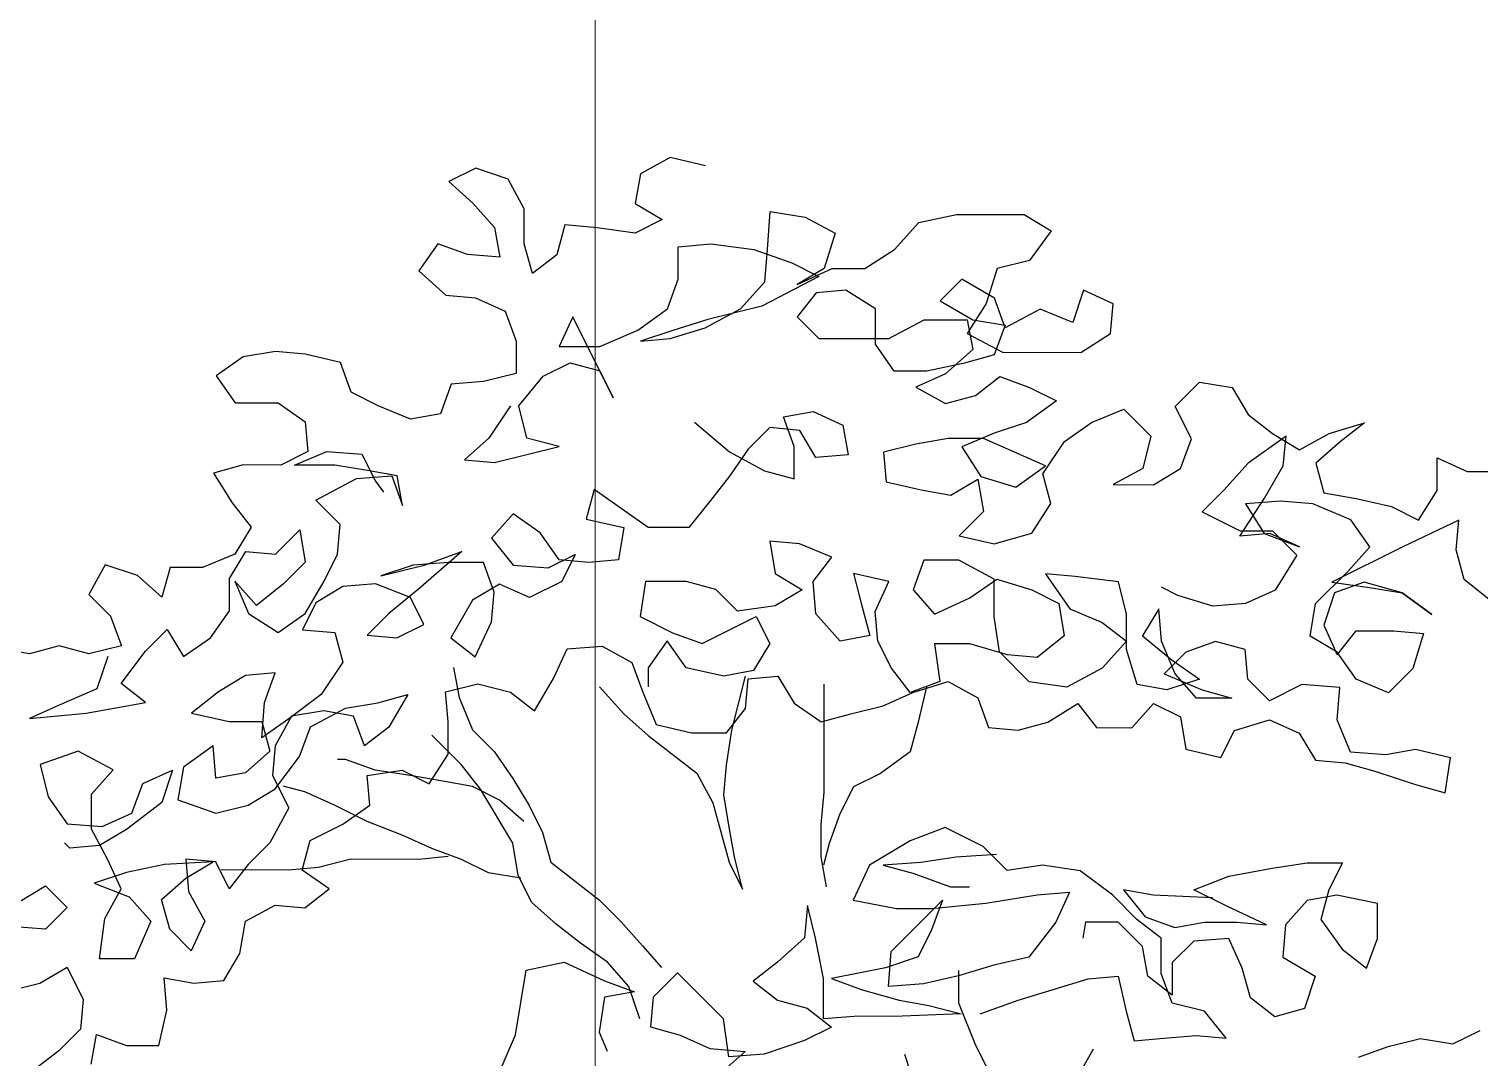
# Model space of a CAD drawing. Header units: millimetres. Extents: x 684983 to 685377, y 990360 to 990509.
# Drawn here: x 685187.601 to 685188.565, y 990444.999 to 990445.682 of the extents above; entities that cross this region are included whole.
import ezdxf

# ---------------------------------------------------------------- set-up
doc = ezdxf.new("R2010")
doc.units = ezdxf.units.MM
doc.layers.add('grid', color=8, linetype='Continuous', lineweight=9)
doc.layers.add('JACK  FRUIT TREE', color=7, linetype='Continuous')

# ---------------------------------------------------------------- blocks, each defined once
blk = doc.blocks.new('JT')
at = {"color": 3}
for p, q in [((-0.24147, 2.27539, 157.72663), (-0.25344, 2.26942, 157.72663)), ((-0.22712, 2.27059, 157.72663), (-0.24147, 2.27539, 157.72663)), ((-0.15532, 2.2801, 157.72663), (-0.16849, 2.27293, 157.72663)), ((-0.13977, 2.27649, 157.72663), (-0.15532, 2.2801, 157.72663)), ((-0.25344, 2.26942, 157.72663), (-0.24268, 2.25984, 157.72663)), ((-0.21995, 2.25743, 157.72663), (-0.22712, 2.27059, 157.72663)), ((-0.16849, 2.27293, 157.72663), (-0.1709, 2.25977, 157.72663)), ((-0.24268, 2.25984, 157.72663), (-0.23312, 2.24906, 157.72663)), ((-0.21997, 2.24187, 157.72663), (-0.21995, 2.25743, 157.72663)), ((-0.1709, 2.25977, 157.72663), (-0.15894, 2.25258, 157.72663)), ((-0.11229, 2.23938, 157.72663), (-0.11108, 2.25613, 157.72663)), ((-0.11108, 2.25613, 157.72663), (-0.09553, 2.25372, 157.72663)), ((-0.23312, 2.24906, 157.72663), (-0.23074, 2.2359, 157.72663)), ((-0.20201, 2.25023, 157.72663), (-0.20561, 2.23707, 157.72663)), ((-0.18766, 2.24902, 157.72663), (-0.20201, 2.25023, 157.72663)), ((-0.17091, 2.24661, 157.72663), (-0.18766, 2.24902, 157.72663)), ((-0.15894, 2.25258, 157.72663), (-0.17091, 2.24661, 157.72663)), ((-0.09553, 2.25372, 157.72663), (-0.08237, 2.24653, 157.72663)), ((-0.05606, 2.23933, 157.72663), (-0.04528, 2.25128, 157.72663)), ((-0.04528, 2.25128, 157.72663), (-0.02852, 2.25486, 157.72663)), ((-0.02852, 2.25486, 157.72663), (0.00139, 2.25483, 157.72663)), ((0.00139, 2.25483, 157.72663), (0.01335, 2.24764, 157.72663)), ((-0.08237, 2.24653, 157.72663), (-0.08717, 2.23098, 157.72663)), ((0.01335, 2.24764, 157.72663), (0.00376, 2.23449, 157.72663)), ((-0.25825, 2.24191, 157.72663), (-0.26664, 2.22995, 157.72663)), ((-0.2451, 2.23711, 157.72663), (-0.25825, 2.24191, 157.72663)), ((-0.23074, 2.2359, 157.72663), (-0.2451, 2.23711, 157.72663)), ((-0.21639, 2.22871, 157.72663), (-0.21997, 2.24187, 157.72663)), ((-0.20561, 2.23707, 157.72663), (-0.21639, 2.22871, 157.72663)), ((-0.15178, 2.22625, 157.72663), (-0.15177, 2.24061, 157.72663)), ((-0.15177, 2.24061, 157.72663), (-0.13741, 2.2418, 157.72663)), ((-0.13741, 2.2418, 157.72663), (-0.11827, 2.23939, 157.72663)), ((-0.11827, 2.23939, 157.72663), (-0.10153, 2.23339, 157.72663)), ((-0.1135, 2.22502, 157.72663), (-0.11229, 2.23938, 157.72663)), ((-0.06922, 2.23097, 157.72663), (-0.05606, 2.23933, 157.72663)), ((-0.26664, 2.22995, 157.72663), (-0.25469, 2.21917, 157.72663)), ((-0.10153, 2.23339, 157.72663), (-0.08957, 2.22739, 157.72663)), ((-0.08717, 2.23098, 157.72663), (-0.09914, 2.22381, 157.72663)), ((-0.09914, 2.22381, 157.72663), (-0.08358, 2.23098, 157.72663)), ((-0.08358, 2.23098, 157.72663), (-0.06922, 2.23097, 157.72663)), ((-0.0106, 2.23091, 157.72663), (-0.0154, 2.21536, 157.72663)), ((0.00376, 2.23449, 157.72663), (-0.0106, 2.23091, 157.72663)), ((-0.15658, 2.2131, 157.72663), (-0.15178, 2.22625, 157.72663)), ((-0.12428, 2.21307, 157.72663), (-0.1135, 2.22502, 157.72663)), ((-0.08957, 2.22739, 157.72663), (-0.11471, 2.21426, 157.72663)), ((-0.02616, 2.22614, 157.72663), (-0.03574, 2.21658, 157.72663)), ((-0.01181, 2.21775, 157.72663), (-0.02616, 2.22614, 157.72663)), ((-0.25469, 2.21917, 157.72663), (-0.24153, 2.21796, 157.72663)), ((-0.24153, 2.21796, 157.72663), (-0.22837, 2.21197, 157.72663)), ((-0.09077, 2.22022, 157.72663), (-0.09916, 2.20946, 157.72663)), ((-0.07761, 2.2214, 157.72663), (-0.09077, 2.22022, 157.72663)), ((-0.06445, 2.21301, 157.72663), (-0.07761, 2.2214, 157.72663)), ((-0.00703, 2.20459, 157.72663), (-0.01181, 2.21775, 157.72663)), ((0.02768, 2.2213, 157.72663), (0.02288, 2.20695, 157.72663)), ((0.04084, 2.21531, 157.72663), (0.02768, 2.2213, 157.72663)), ((-0.22837, 2.21197, 157.72663), (-0.2236, 2.1988, 157.72663)), ((-0.16975, 2.20354, 157.72663), (-0.15658, 2.2131, 157.72663)), ((-0.13984, 2.20471, 157.72663), (-0.12428, 2.21307, 157.72663)), ((-0.11471, 2.21426, 157.72663), (-0.13864, 2.2083, 157.72663)), ((-0.06447, 2.19746, 157.72663), (-0.06445, 2.21301, 157.72663)), ((-0.03574, 2.21658, 157.72663), (-0.02139, 2.20819, 157.72663)), ((-0.0154, 2.21536, 157.72663), (-0.02379, 2.20221, 157.72663)), ((0.00853, 2.21295, 157.72663), (-0.00703, 2.20459, 157.72663)), ((0.02288, 2.20695, 157.72663), (0.00853, 2.21295, 157.72663)), ((0.03963, 2.20215, 157.72663), (0.04084, 2.21531, 157.72663)), ((-0.19846, 2.20955, 157.72663), (-0.20446, 2.19639, 157.72663)), ((-0.18055, 2.17364, 157.72663), (-0.19846, 2.20955, 157.72663)), ((-0.1554, 2.19994, 157.72663), (-0.13984, 2.20471, 157.72663)), ((-0.13864, 2.2083, 157.72663), (-0.1542, 2.20352, 157.72663)), ((-0.09916, 2.20946, 157.72663), (-0.08959, 2.19988, 157.72663)), ((-0.05848, 2.19985, 157.72663), (-0.04292, 2.20821, 157.72663)), ((-0.04292, 2.20821, 157.72663), (-0.02378, 2.20819, 157.72663)), ((-0.02378, 2.20819, 157.72663), (-0.0214, 2.19503, 157.72663)), ((-0.02139, 2.20819, 157.72663), (-0.00703, 2.20578, 157.72663)), ((-0.00703, 2.20578, 157.72663), (-0.01183, 2.19263, 157.72663)), ((-0.2236, 2.1988, 157.72663), (-0.22361, 2.18444, 157.72663)), ((-0.18651, 2.19638, 157.72663), (-0.16975, 2.20354, 157.72663)), ((-0.1542, 2.20352, 157.72663), (-0.16856, 2.19875, 157.72663)), ((-0.16856, 2.19875, 157.72663), (-0.1554, 2.19994, 157.72663)), ((-0.08959, 2.19988, 157.72663), (-0.05848, 2.19985, 157.72663)), ((-0.0561, 2.18549, 157.72663), (-0.06447, 2.19746, 157.72663)), ((-0.02379, 2.20221, 157.72663), (-0.00824, 2.19382, 157.72663)), ((0.02646, 2.19379, 157.72663), (0.03963, 2.20215, 157.72663)), ((-0.34445, 2.19173, 157.72663), (-0.35642, 2.18337, 157.72663)), ((-0.33009, 2.19411, 157.72663), (-0.34445, 2.19173, 157.72663)), ((-0.31693, 2.19291, 157.72663), (-0.33009, 2.19411, 157.72663)), ((-0.30138, 2.1893, 157.72663), (-0.31693, 2.19291, 157.72663)), ((-0.20446, 2.19639, 157.72663), (-0.18651, 2.19638, 157.72663)), ((-0.0214, 2.19503, 157.72663), (-0.03337, 2.18427, 157.72663)), ((-0.01183, 2.19263, 157.72663), (-0.02499, 2.18905, 157.72663)), ((-0.00824, 2.19382, 157.72663), (0.02646, 2.19379, 157.72663)), ((-0.2966, 2.17614, 157.72663), (-0.30138, 2.1893, 157.72663)), ((-0.21165, 2.18324, 157.72663), (-0.19968, 2.18921, 157.72663)), ((-0.19968, 2.18921, 157.72663), (-0.18652, 2.18561, 157.72663)), ((-0.18652, 2.18561, 157.72663), (-0.18055, 2.17364, 157.72663)), ((-0.04175, 2.18547, 157.72663), (-0.0561, 2.18549, 157.72663)), ((-0.02499, 2.18905, 157.72663), (-0.04175, 2.18547, 157.72663)), ((-0.35642, 2.18337, 157.72663), (-0.34805, 2.1714, 157.72663)), ((-0.25233, 2.17968, 157.72663), (-0.25713, 2.16653, 157.72663)), ((-0.23797, 2.18087, 157.72663), (-0.25233, 2.17968, 157.72663)), ((-0.22361, 2.18444, 157.72663), (-0.23797, 2.18087, 157.72663)), ((-0.22243, 2.17009, 157.72663), (-0.21165, 2.18324, 157.72663)), ((-0.03337, 2.18427, 157.72663), (-0.04654, 2.1783, 157.72663)), ((-0.04654, 2.1783, 157.72663), (-0.03339, 2.17111, 157.72663)), ((-0.02022, 2.17469, 157.72663), (-0.00945, 2.18305, 157.72663)), ((-0.00945, 2.18305, 157.72663), (0.00371, 2.17825, 157.72663)), ((0.00371, 2.17825, 157.72663), (0.01567, 2.17226, 157.72663)), ((0.06831, 2.16982, 157.72663), (0.07909, 2.18058, 157.72663)), ((0.07909, 2.18058, 157.72663), (0.09345, 2.17817, 157.72663)), ((-0.28464, 2.17014, 157.72663), (-0.2966, 2.17614, 157.72663)), ((-0.03339, 2.17111, 157.72663), (-0.02022, 2.17469, 157.72663)), ((0.01567, 2.17226, 157.72663), (0.0025, 2.1627, 157.72663)), ((0.09345, 2.17817, 157.72663), (0.10061, 2.1662, 157.72663)), ((-0.34805, 2.1714, 157.72663), (-0.32891, 2.17138, 157.72663)), ((-0.32891, 2.17138, 157.72663), (-0.31695, 2.16299, 157.72663)), ((-0.27029, 2.16415, 157.72663), (-0.28464, 2.17014, 157.72663)), ((-0.25713, 2.16653, 157.72663), (-0.27029, 2.16415, 157.72663)), ((-0.22602, 2.17009, 157.72663), (-0.2356, 2.15574, 157.72663)), ((-0.21885, 2.15573, 157.72663), (-0.22243, 2.17009, 157.72663)), ((-0.10518, 2.16519, 157.72663), (-0.09202, 2.16757, 157.72663)), ((-0.09202, 2.16757, 157.72663), (-0.07886, 2.16158, 157.72663)), ((0.03122, 2.16268, 157.72663), (0.04558, 2.16864, 157.72663)), ((0.04558, 2.16864, 157.72663), (0.05753, 2.15667, 157.72663)), ((0.07548, 2.15546, 157.72663), (0.06831, 2.16982, 157.72663)), ((0.10061, 2.1662, 157.72663), (0.11137, 2.15782, 157.72663)), ((-0.31695, 2.16299, 157.72663), (-0.31577, 2.14983, 157.72663)), ((-0.14466, 2.16284, 157.72663), (-0.12912, 2.14966, 157.72663)), ((-0.11116, 2.16041, 157.72663), (-0.12075, 2.15085, 157.72663)), ((-0.09801, 2.1592, 157.72663), (-0.11116, 2.16041, 157.72663)), ((-0.1004, 2.15203, 157.72663), (-0.10518, 2.16519, 157.72663)), ((-0.09084, 2.14723, 157.72663), (-0.09801, 2.1592, 157.72663)), ((-0.07886, 2.16158, 157.72663), (-0.07648, 2.14842, 157.72663)), ((0.0025, 2.1627, 157.72663), (-0.01186, 2.15793, 157.72663)), ((0.01924, 2.15431, 157.72663), (0.03122, 2.16268, 157.72663)), ((0.1365, 2.15779, 157.72663), (0.15206, 2.16256, 157.72663)), ((0.15206, 2.16256, 157.72663), (0.14128, 2.1542, 157.72663)), ((-0.2356, 2.15574, 157.72663), (-0.24638, 2.14618, 157.72663)), ((-0.2045, 2.15212, 157.72663), (-0.21885, 2.15573, 157.72663)), ((-0.04656, 2.15317, 157.72663), (-0.06092, 2.1496, 157.72663)), ((-0.0322, 2.15555, 157.72663), (-0.04656, 2.15317, 157.72663)), ((-0.01665, 2.15554, 157.72663), (-0.0322, 2.15555, 157.72663)), ((-0.01186, 2.15793, 157.72663), (-0.02622, 2.15196, 157.72663)), ((0.01086, 2.14355, 157.72663), (-0.01665, 2.15554, 157.72663)), ((0.00966, 2.13996, 157.72663), (0.01924, 2.15431, 157.72663)), ((0.05753, 2.15667, 157.72663), (0.05393, 2.14231, 157.72663)), ((0.07068, 2.1423, 157.72663), (0.07548, 2.15546, 157.72663)), ((0.11735, 2.15661, 157.72663), (0.10059, 2.14466, 157.72663)), ((0.11137, 2.15782, 157.72663), (0.12333, 2.15063, 157.72663)), ((0.11615, 2.14345, 157.72663), (0.11735, 2.15661, 157.72663)), ((0.12333, 2.15063, 157.72663), (0.1365, 2.15779, 157.72663)), ((0.14128, 2.1542, 157.72663), (0.1305, 2.14464, 157.72663)), ((-0.31577, 2.14983, 157.72663), (-0.32774, 2.14386, 157.72663)), ((-0.32176, 2.14385, 157.72663), (-0.30739, 2.14982, 157.72663)), ((-0.30739, 2.14982, 157.72663), (-0.29184, 2.14861, 157.72663)), ((-0.29184, 2.14861, 157.72663), (-0.28587, 2.13664, 157.72663)), ((-0.24638, 2.14618, 157.72663), (-0.23322, 2.14497, 157.72663)), ((-0.23322, 2.14497, 157.72663), (-0.2045, 2.15212, 157.72663)), ((-0.12075, 2.15085, 157.72663), (-0.12913, 2.13889, 157.72663)), ((-0.12912, 2.14966, 157.72663), (-0.11358, 2.14127, 157.72663)), ((-0.10042, 2.13767, 157.72663), (-0.1004, 2.15203, 157.72663)), ((-0.07648, 2.14842, 157.72663), (-0.09084, 2.14723, 157.72663)), ((-0.06092, 2.1496, 157.72663), (-0.05974, 2.13644, 157.72663)), ((-0.02622, 2.15196, 157.72663), (-0.01786, 2.13879, 157.72663)), ((0.18433, 2.13262, 157.72663), (0.18435, 2.14698, 157.72663)), ((0.18435, 2.14698, 157.72663), (0.1975, 2.14099, 157.72663)), ((-0.34449, 2.14388, 157.72663), (-0.35765, 2.1403, 157.72663)), ((-0.35765, 2.1403, 157.72663), (-0.34929, 2.12713, 157.72663)), ((-0.32774, 2.14386, 157.72663), (-0.34449, 2.14388, 157.72663)), ((-0.30381, 2.14384, 157.72663), (-0.32176, 2.14385, 157.72663)), ((-0.28945, 2.14143, 157.72663), (-0.30381, 2.14384, 157.72663)), ((-0.2763, 2.13903, 157.72663), (-0.28945, 2.14143, 157.72663)), ((-0.11358, 2.14127, 157.72663), (-0.10042, 2.13767, 157.72663)), ((-0.00231, 2.13399, 157.72663), (0.01086, 2.14355, 157.72663)), ((0.01324, 2.1268, 157.72663), (0.00966, 2.13996, 157.72663)), ((0.05393, 2.14231, 157.72663), (0.04076, 2.13515, 157.72663)), ((0.05871, 2.13513, 157.72663), (0.07068, 2.1423, 157.72663)), ((0.10059, 2.14466, 157.72663), (0.08981, 2.13271, 157.72663)), ((0.10776, 2.1291, 157.72663), (0.11615, 2.14345, 157.72663)), ((0.1305, 2.14464, 157.72663), (0.13408, 2.13147, 157.72663)), ((0.1975, 2.14099, 157.72663), (0.21186, 2.14097, 157.72663)), ((-0.3122, 2.12829, 157.72663), (-0.29424, 2.13785, 157.72663)), ((-0.29424, 2.13785, 157.72663), (-0.27869, 2.13903, 157.72663)), ((-0.28587, 2.13664, 157.72663), (-0.28228, 2.13185, 157.72663)), ((-0.27869, 2.13903, 157.72663), (-0.27391, 2.12586, 157.72663)), ((-0.27391, 2.12586, 157.72663), (-0.2763, 2.13903, 157.72663)), ((-0.12913, 2.13889, 157.72663), (-0.13752, 2.12813, 157.72663)), ((-0.05974, 2.13644, 157.72663), (-0.04419, 2.13283, 157.72663)), ((-0.03103, 2.13043, 157.72663), (-0.01906, 2.1376, 157.72663)), ((-0.01906, 2.1376, 157.72663), (-0.01668, 2.12324, 157.72663)), ((-0.01786, 2.13879, 157.72663), (-0.00231, 2.13399, 157.72663)), ((0.04076, 2.13515, 157.72663), (0.05871, 2.13513, 157.72663)), ((-0.34929, 2.12713, 157.72663), (-0.34093, 2.11635, 157.72663)), ((-0.30144, 2.11751, 157.72663), (-0.3122, 2.12829, 157.72663)), ((-0.18896, 2.13297, 157.72663), (-0.19256, 2.11981, 157.72663)), ((-0.16505, 2.11619, 157.72663), (-0.18896, 2.13297, 157.72663)), ((-0.13752, 2.12813, 157.72663), (-0.1471, 2.11618, 157.72663)), ((-0.04419, 2.13283, 157.72663), (-0.03103, 2.13043, 157.72663)), ((0.00485, 2.11364, 157.72663), (0.01324, 2.1268, 157.72663)), ((0.08981, 2.13271, 157.72663), (0.08023, 2.12315, 157.72663)), ((0.09697, 2.11236, 157.72663), (0.10776, 2.1291, 157.72663)), ((0.11494, 2.1279, 157.72663), (0.09938, 2.12672, 157.72663)), ((0.12929, 2.12669, 157.72663), (0.11494, 2.1279, 157.72663)), ((0.13408, 2.13147, 157.72663), (0.14844, 2.12907, 157.72663)), ((0.14844, 2.12907, 157.72663), (0.16399, 2.12546, 157.72663)), ((0.17595, 2.11947, 157.72663), (0.18433, 2.13262, 157.72663)), ((-0.22486, 2.12223, 157.72663), (-0.23444, 2.11147, 157.72663)), ((-0.21291, 2.11384, 157.72663), (-0.22486, 2.12223, 157.72663)), ((-0.01668, 2.12324, 157.72663), (-0.02746, 2.11248, 157.72663)), ((0.08023, 2.12315, 157.72663), (0.09698, 2.11476, 157.72663)), ((0.09938, 2.12672, 157.72663), (0.10774, 2.11355, 157.72663)), ((0.14604, 2.1195, 157.72663), (0.12929, 2.12669, 157.72663)), ((0.16399, 2.12546, 157.72663), (0.17595, 2.11947, 157.72663)), ((-0.34093, 2.11635, 157.72663), (-0.34811, 2.1044, 157.72663)), ((-0.33017, 2.10438, 157.72663), (-0.31939, 2.11514, 157.72663)), ((-0.31939, 2.11514, 157.72663), (-0.31701, 2.10078, 157.72663)), ((-0.30265, 2.10435, 157.72663), (-0.30144, 2.11751, 157.72663)), ((-0.19256, 2.11981, 157.72663), (-0.17581, 2.1162, 157.72663)), ((-0.17581, 2.1162, 157.72663), (-0.17822, 2.10185, 157.72663)), ((-0.1471, 2.11618, 157.72663), (-0.16505, 2.11619, 157.72663)), ((0.09698, 2.11476, 157.72663), (0.11133, 2.11474, 157.72663)), ((0.11133, 2.11474, 157.72663), (0.12209, 2.10397, 157.72663)), ((0.1544, 2.10753, 157.72663), (0.14604, 2.1195, 157.72663)), ((0.19389, 2.11945, 157.72663), (0.16876, 2.10751, 157.72663)), ((0.19269, 2.10629, 157.72663), (0.19389, 2.11945, 157.72663)), ((-0.23444, 2.11147, 157.72663), (-0.22488, 2.0995, 157.72663)), ((-0.20454, 2.10187, 157.72663), (-0.21291, 2.11384, 157.72663)), ((-0.09805, 2.10895, 157.72663), (-0.11121, 2.11016, 157.72663)), ((-0.11121, 2.11016, 157.72663), (-0.10883, 2.0958, 157.72663)), ((-0.0837, 2.10296, 157.72663), (-0.09805, 2.10895, 157.72663)), ((-0.02746, 2.11248, 157.72663), (-0.01191, 2.10887, 157.72663)), ((-0.01191, 2.10887, 157.72663), (0.00485, 2.11364, 157.72663)), ((0.11014, 2.11355, 157.72663), (0.09697, 2.11236, 157.72663)), ((0.10774, 2.11355, 157.72663), (0.12329, 2.10755, 157.72663)), ((0.12329, 2.10755, 157.72663), (0.11014, 2.11355, 157.72663)), ((0.16876, 2.10751, 157.72663), (0.13764, 2.09199, 157.72663)), ((0.14482, 2.09677, 157.72663), (0.1544, 2.10753, 157.72663)), ((-0.34811, 2.1044, 157.72663), (-0.36248, 2.09843, 157.72663)), ((-0.35052, 2.09363, 157.72663), (-0.34333, 2.10559, 157.72663)), ((-0.34333, 2.10559, 157.72663), (-0.33017, 2.10438, 157.72663)), ((-0.30864, 2.0924, 157.72663), (-0.30265, 2.10435, 157.72663)), ((-0.24761, 2.1055, 157.72663), (-0.26677, 2.08877, 157.72663)), ((-0.26437, 2.09953, 157.72663), (-0.24761, 2.1055, 157.72663)), ((-0.20933, 2.09829, 157.72663), (-0.19736, 2.10426, 157.72663)), ((-0.19138, 2.10066, 157.72663), (-0.20454, 2.10187, 157.72663)), ((-0.19736, 2.10426, 157.72663), (-0.20335, 2.0923, 157.72663)), ((-0.17822, 2.10185, 157.72663), (-0.19138, 2.10066, 157.72663)), ((-0.09208, 2.0922, 157.72663), (-0.0837, 2.10296, 157.72663)), ((-0.04302, 2.10172, 157.72663), (-0.04782, 2.08857, 157.72663)), ((-0.02747, 2.10171, 157.72663), (-0.04302, 2.10172, 157.72663)), ((-0.01192, 2.09332, 157.72663), (-0.02747, 2.10171, 157.72663)), ((0.12209, 2.10397, 157.72663), (0.11251, 2.08842, 157.72663)), ((0.19626, 2.09313, 157.72663), (0.19269, 2.10629, 157.72663)), ((-0.40555, 2.09966, 157.72663), (-0.41274, 2.08651, 157.72663)), ((-0.3912, 2.09486, 157.72663), (-0.40555, 2.09966, 157.72663)), ((-0.38044, 2.08528, 157.72663), (-0.3912, 2.09486, 157.72663)), ((-0.37684, 2.09844, 157.72663), (-0.38044, 2.08528, 157.72663)), ((-0.36248, 2.09843, 157.72663), (-0.37684, 2.09844, 157.72663)), ((-0.31701, 2.10078, 157.72663), (-0.32659, 2.09122, 157.72663)), ((-0.26915, 2.09954, 157.72663), (-0.28351, 2.09477, 157.72663)), ((-0.28351, 2.09477, 157.72663), (-0.26437, 2.09953, 157.72663)), ((-0.2536, 2.10072, 157.72663), (-0.26915, 2.09954, 157.72663)), ((-0.23804, 2.10071, 157.72663), (-0.2536, 2.10072, 157.72663)), ((-0.23327, 2.08754, 157.72663), (-0.23804, 2.10071, 157.72663)), ((-0.22488, 2.0995, 157.72663), (-0.20933, 2.09829, 157.72663)), ((-0.10883, 2.0958, 157.72663), (-0.09687, 2.08861, 157.72663)), ((-0.05858, 2.09217, 157.72663), (-0.07413, 2.09577, 157.72663)), ((-0.07413, 2.09577, 157.72663), (-0.07056, 2.08141, 157.72663)), ((0.02397, 2.09448, 157.72663), (0.01081, 2.09569, 157.72663)), ((0.01081, 2.09569, 157.72663), (0.02157, 2.08013, 157.72663)), ((0.13045, 2.08242, 157.72663), (0.14482, 2.09677, 157.72663)), ((-0.35053, 2.07927, 157.72663), (-0.35052, 2.09363, 157.72663)), ((-0.33856, 2.08165, 157.72663), (-0.34813, 2.09243, 157.72663)), ((-0.34813, 2.09243, 157.72663), (-0.34216, 2.07807, 157.72663)), ((-0.32659, 2.09122, 157.72663), (-0.33856, 2.08165, 157.72663)), ((-0.31703, 2.07805, 157.72663), (-0.30864, 2.0924, 157.72663)), ((-0.30027, 2.08999, 157.72663), (-0.31224, 2.08283, 157.72663)), ((-0.28591, 2.09118, 157.72663), (-0.30027, 2.08999, 157.72663)), ((-0.27036, 2.08518, 157.72663), (-0.28591, 2.09118, 157.72663)), ((-0.26677, 2.08877, 157.72663), (-0.27994, 2.07801, 157.72663)), ((-0.23087, 2.09113, 157.72663), (-0.24285, 2.08396, 157.72663)), ((-0.21772, 2.08513, 157.72663), (-0.23087, 2.09113, 157.72663)), ((-0.20335, 2.0923, 157.72663), (-0.21772, 2.08513, 157.72663)), ((-0.16626, 2.09226, 157.72663), (-0.16867, 2.07671, 157.72663)), ((-0.14832, 2.09225, 157.72663), (-0.16626, 2.09226, 157.72663)), ((-0.13516, 2.08865, 157.72663), (-0.14832, 2.09225, 157.72663)), ((-0.1256, 2.07907, 157.72663), (-0.13516, 2.08865, 157.72663)), ((-0.09687, 2.08861, 157.72663), (-0.10884, 2.08144, 157.72663)), ((-0.0909, 2.07784, 157.72663), (-0.09208, 2.0922, 157.72663)), ((-0.06458, 2.07901, 157.72663), (-0.05858, 2.09217, 157.72663)), ((-0.04782, 2.08857, 157.72663), (-0.03826, 2.07779, 157.72663)), ((-0.0227, 2.08495, 157.72663), (-0.01072, 2.09332, 157.72663)), ((-0.01194, 2.07657, 157.72663), (-0.01192, 2.09332, 157.72663)), ((-0.01072, 2.09332, 157.72663), (0.00483, 2.08852, 157.72663)), ((0.00483, 2.08852, 157.72663), (0.01678, 2.08253, 157.72663)), ((0.04312, 2.09207, 157.72663), (0.02397, 2.09448, 157.72663)), ((0.04669, 2.07771, 157.72663), (0.04312, 2.09207, 157.72663)), ((0.06943, 2.08607, 157.72663), (0.06226, 2.08966, 157.72663)), ((0.11251, 2.08842, 157.72663), (0.09934, 2.08245, 157.72663)), ((0.13764, 2.09199, 157.72663), (0.15438, 2.08958, 157.72663)), ((0.15199, 2.09197, 157.72663), (0.13883, 2.0872, 157.72663)), ((0.16874, 2.08717, 157.72663), (0.15199, 2.09197, 157.72663)), ((0.15438, 2.08958, 157.72663), (0.16874, 2.08717, 157.72663)), ((0.20822, 2.08355, 157.72663), (0.19626, 2.09313, 157.72663)), ((-0.41274, 2.08651, 157.72663), (-0.40318, 2.07693, 157.72663)), ((-0.31224, 2.08283, 157.72663), (-0.31823, 2.07087, 157.72663)), ((-0.26439, 2.07321, 157.72663), (-0.27036, 2.08518, 157.72663)), ((-0.24285, 2.08396, 157.72663), (-0.25243, 2.06722, 157.72663)), ((-0.23448, 2.07438, 157.72663), (-0.23327, 2.08754, 157.72663)), ((-0.03826, 2.07779, 157.72663), (-0.0227, 2.08495, 157.72663)), ((0.01678, 2.08253, 157.72663), (0.01916, 2.06817, 157.72663)), ((0.08498, 2.08127, 157.72663), (0.06943, 2.08607, 157.72663)), ((0.09934, 2.08245, 157.72663), (0.08498, 2.08127, 157.72663)), ((0.12804, 2.06807, 157.72663), (0.13045, 2.08242, 157.72663)), ((0.13883, 2.0872, 157.72663), (0.13403, 2.07285, 157.72663)), ((0.16874, 2.08717, 157.72663), (0.18189, 2.07759, 157.72663)), ((0.18189, 2.07759, 157.72663), (0.16874, 2.08717, 157.72663)), ((-0.40318, 2.07693, 157.72663), (-0.3984, 2.06376, 157.72663)), ((-0.35892, 2.06732, 157.72663), (-0.35053, 2.07927, 157.72663)), ((-0.34216, 2.07807, 157.72663), (-0.329, 2.06968, 157.72663)), ((-0.329, 2.06968, 157.72663), (-0.31703, 2.07805, 157.72663)), ((-0.27994, 2.07801, 157.72663), (-0.28952, 2.06845, 157.72663)), ((-0.16867, 2.07671, 157.72663), (-0.15432, 2.06952, 157.72663)), ((-0.14116, 2.06472, 157.72663), (-0.11722, 2.07667, 157.72663)), ((-0.10884, 2.08144, 157.72663), (-0.1256, 2.07907, 157.72663)), ((-0.11722, 2.07667, 157.72663), (-0.11125, 2.0647, 157.72663)), ((-0.08014, 2.06586, 157.72663), (-0.0909, 2.07784, 157.72663)), ((-0.07056, 2.08141, 157.72663), (-0.06698, 2.06824, 157.72663)), ((-0.06339, 2.06585, 157.72663), (-0.06458, 2.07901, 157.72663)), ((-0.00956, 2.06101, 157.72663), (-0.01194, 2.07657, 157.72663)), ((0.02157, 2.08013, 157.72663), (0.03592, 2.07413, 157.72663)), ((0.04668, 2.06216, 157.72663), (0.04669, 2.07771, 157.72663)), ((0.06105, 2.08009, 157.72663), (0.05386, 2.06813, 157.72663)), ((0.06223, 2.06573, 157.72663), (0.06105, 2.08009, 157.72663)), ((-0.38764, 2.06136, 157.72663), (-0.37806, 2.07092, 157.72663)), ((-0.37806, 2.07092, 157.72663), (-0.37089, 2.05895, 157.72663)), ((-0.31823, 2.07087, 157.72663), (-0.30388, 2.06966, 157.72663)), ((-0.30388, 2.06966, 157.72663), (-0.3003, 2.05649, 157.72663)), ((-0.27636, 2.06724, 157.72663), (-0.26439, 2.07321, 157.72663)), ((-0.24167, 2.05883, 157.72663), (-0.23448, 2.07438, 157.72663)), ((-0.15432, 2.06952, 157.72663), (-0.14116, 2.06472, 157.72663)), ((0.03592, 2.07413, 157.72663), (0.04668, 2.06575, 157.72663)), ((0.13403, 2.07285, 157.72663), (0.14, 2.05968, 157.72663)), ((0.14, 2.05968, 157.72663), (0.14838, 2.07044, 157.72663)), ((0.14838, 2.07044, 157.72663), (0.16513, 2.07043, 157.72663)), ((0.16513, 2.07043, 157.72663), (0.17829, 2.06922, 157.72663)), ((0.17829, 2.06922, 157.72663), (0.17349, 2.05367, 157.72663)), ((-0.43909, 2.06021, 157.72663), (-0.45344, 2.06262, 157.72663)), ((-0.42592, 2.06379, 157.72663), (-0.43909, 2.06021, 157.72663)), ((-0.41276, 2.06019, 157.72663), (-0.42592, 2.06379, 157.72663)), ((-0.3984, 2.06376, 157.72663), (-0.41276, 2.06019, 157.72663)), ((-0.37089, 2.05895, 157.72663), (-0.35892, 2.06732, 157.72663)), ((-0.28952, 2.06845, 157.72663), (-0.27636, 2.06724, 157.72663)), ((-0.25243, 2.06722, 157.72663), (-0.24167, 2.05883, 157.72663)), ((-0.20099, 2.06239, 157.72663), (-0.18543, 2.06357, 157.72663)), ((-0.18543, 2.06357, 157.72663), (-0.17228, 2.05638, 157.72663)), ((-0.15672, 2.06593, 157.72663), (-0.1651, 2.05398, 157.72663)), ((-0.14835, 2.05396, 157.72663), (-0.15672, 2.06593, 157.72663)), ((-0.11125, 2.0647, 157.72663), (-0.11844, 2.05274, 157.72663)), ((-0.06698, 2.06824, 157.72663), (-0.08014, 2.06586, 157.72663)), ((-0.05742, 2.05388, 157.72663), (-0.06339, 2.06585, 157.72663)), ((-0.02271, 2.06461, 157.72663), (-0.03827, 2.06463, 157.72663)), ((-0.03827, 2.06463, 157.72663), (-0.03589, 2.04788, 157.72663)), ((-0.00597, 2.05981, 157.72663), (-0.02271, 2.06461, 157.72663)), ((0.01916, 2.06817, 157.72663), (0.00719, 2.05861, 157.72663)), ((0.04668, 2.06575, 157.72663), (0.0359, 2.05379, 157.72663)), ((0.05386, 2.06813, 157.72663), (0.06701, 2.05735, 157.72663)), ((0.0682, 2.05137, 157.72663), (0.06223, 2.06573, 157.72663)), ((0.08616, 2.06571, 157.72663), (0.073, 2.06094, 157.72663)), ((0.09932, 2.06211, 157.72663), (0.08616, 2.06571, 157.72663)), ((0.14, 2.06088, 157.72663), (0.12804, 2.06807, 157.72663)), ((-0.40439, 2.05898, 157.72663), (-0.40919, 2.04463, 157.72663)), ((-0.39842, 2.04701, 157.72663), (-0.38764, 2.06136, 157.72663)), ((-0.3003, 2.05649, 157.72663), (-0.30989, 2.04215, 157.72663)), ((-0.20698, 2.04923, 157.72663), (-0.20099, 2.06239, 157.72663)), ((-0.17228, 2.05638, 157.72663), (-0.16751, 2.04321, 157.72663)), ((0.00359, 2.04784, 157.72663), (-0.00956, 2.06101, 157.72663)), ((0.00719, 2.05861, 157.72663), (-0.00597, 2.05981, 157.72663)), ((0.05145, 2.0466, 157.72663), (0.04668, 2.06216, 157.72663)), ((0.073, 2.06094, 157.72663), (0.06342, 2.05138, 157.72663)), ((0.06701, 2.05735, 157.72663), (0.07897, 2.04897, 157.72663)), ((0.10051, 2.04895, 157.72663), (0.09932, 2.06211, 157.72663)), ((0.14836, 2.0489, 157.72663), (0.14, 2.06088, 157.72663)), ((-0.34338, 2.05055, 157.72663), (-0.35535, 2.04338, 157.72663)), ((-0.33022, 2.05174, 157.72663), (-0.34338, 2.05055, 157.72663)), ((-0.33501, 2.03858, 157.72663), (-0.33022, 2.05174, 157.72663)), ((-0.1651, 2.05398, 157.72663), (-0.16511, 2.0456, 157.72663)), ((-0.13161, 2.05036, 157.72663), (-0.14835, 2.05396, 157.72663)), ((-0.11844, 2.05274, 157.72663), (-0.13161, 2.05036, 157.72663)), ((-0.12084, 2.04915, 157.72663), (-0.10768, 2.05034, 157.72663)), ((-0.10768, 2.05034, 157.72663), (-0.10051, 2.03836, 157.72663)), ((-0.04906, 2.0431, 157.72663), (-0.05742, 2.05388, 157.72663)), ((0.0359, 2.05379, 157.72663), (0.02034, 2.04543, 157.72663)), ((0.06342, 2.05138, 157.72663), (0.08016, 2.04418, 157.72663)), ((0.07777, 2.04059, 157.72663), (0.0682, 2.05137, 157.72663)), ((0.17349, 2.05367, 157.72663), (0.16272, 2.04291, 157.72663)), ((-0.40919, 2.04463, 157.72663), (-0.42595, 2.03747, 157.72663)), ((-0.38766, 2.03863, 157.72663), (-0.39842, 2.04701, 157.72663)), ((-0.35535, 2.04338, 157.72663), (-0.36732, 2.03382, 157.72663)), ((-0.25485, 2.04329, 157.72663), (-0.24049, 2.04687, 157.72663)), ((-0.25366, 2.03013, 157.72663), (-0.25485, 2.04329, 157.72663)), ((-0.24049, 2.04687, 157.72663), (-0.22613, 2.04326, 157.72663)), ((-0.22613, 2.04326, 157.72663), (-0.21537, 2.03488, 157.72663)), ((-0.21537, 2.03488, 157.72663), (-0.20698, 2.04923, 157.72663)), ((-0.12205, 2.03599, 157.72663), (-0.12084, 2.04915, 157.72663)), ((-0.03589, 2.04788, 157.72663), (-0.04906, 2.0431, 157.72663)), ((-0.04786, 2.0431, 157.72663), (-0.0323, 2.04787, 157.72663)), ((-0.0323, 2.04787, 157.72663), (-0.01915, 2.04068, 157.72663)), ((0.02034, 2.04543, 157.72663), (0.00359, 2.04784, 157.72663)), ((0.06461, 2.0442, 157.72663), (0.05145, 2.0466, 157.72663)), ((0.07897, 2.04897, 157.72663), (0.06461, 2.0442, 157.72663)), ((0.08016, 2.04418, 157.72663), (0.09332, 2.04058, 157.72663)), ((0.11007, 2.03937, 157.72663), (0.10051, 2.04895, 157.72663)), ((0.12443, 2.04653, 157.72663), (0.11007, 2.03937, 157.72663)), ((0.14118, 2.04532, 157.72663), (0.12443, 2.04653, 157.72663)), ((0.13997, 2.03097, 157.72663), (0.14118, 2.04532, 157.72663)), ((0.16272, 2.04291, 157.72663), (0.14836, 2.0489, 157.72663)), ((-0.42595, 2.03747, 157.72663), (-0.43911, 2.0315, 157.72663)), ((-0.41398, 2.03387, 157.72663), (-0.38766, 2.03863, 157.72663)), ((-0.33622, 2.02303, 157.72663), (-0.33501, 2.03858, 157.72663)), ((-0.30989, 2.04215, 157.72663), (-0.32425, 2.03139, 157.72663)), ((-0.29912, 2.03615, 157.72663), (-0.28476, 2.03853, 157.72663)), ((-0.28476, 2.03853, 157.72663), (-0.2716, 2.04211, 157.72663)), ((-0.2716, 2.04211, 157.72663), (-0.27999, 2.02776, 157.72663)), ((-0.16751, 2.04321, 157.72663), (-0.16154, 2.02885, 157.72663)), ((-0.10051, 2.03836, 157.72663), (-0.08855, 2.02998, 157.72663)), ((-0.07539, 2.03356, 157.72663), (-0.06103, 2.03713, 157.72663)), ((-0.06103, 2.03713, 157.72663), (-0.04786, 2.0431, 157.72663)), ((-0.01915, 2.04068, 157.72663), (-0.01437, 2.02752, 157.72663)), ((0.01195, 2.02989, 157.72663), (0.02512, 2.03825, 157.72663)), ((0.02512, 2.03825, 157.72663), (0.03348, 2.02747, 157.72663)), ((0.04904, 2.02746, 157.72663), (0.05862, 2.03822, 157.72663)), ((0.05862, 2.03822, 157.72663), (0.07058, 2.03223, 157.72663)), ((0.09332, 2.04058, 157.72663), (0.07777, 2.04059, 157.72663)), ((-0.43911, 2.0315, 157.72663), (-0.41398, 2.03387, 157.72663)), ((-0.36732, 2.03382, 157.72663), (-0.35058, 2.03022, 157.72663)), ((-0.32425, 2.03139, 157.72663), (-0.33622, 2.02303, 157.72663)), ((-0.32305, 2.03259, 157.72663), (-0.33025, 2.01943, 157.72663)), ((-0.3087, 2.03497, 157.72663), (-0.32305, 2.03259, 157.72663)), ((-0.31468, 2.02779, 157.72663), (-0.29912, 2.03615, 157.72663)), ((-0.29554, 2.03256, 157.72663), (-0.3087, 2.03497, 157.72663)), ((-0.29076, 2.01939, 157.72663), (-0.29554, 2.03256, 157.72663)), ((-0.13043, 2.02523, 157.72663), (-0.12205, 2.03599, 157.72663)), ((-0.08855, 2.02998, 157.72663), (-0.07539, 2.03356, 157.72663)), ((0.07058, 2.03223, 157.72663), (0.07296, 2.01787, 157.72663)), ((0.0945, 2.02622, 157.72663), (0.11006, 2.03099, 157.72663)), ((0.11006, 2.03099, 157.72663), (0.12322, 2.025, 157.72663)), ((0.14594, 2.0166, 157.72663), (0.13997, 2.03097, 157.72663)), ((-0.35058, 2.03022, 157.72663), (-0.33622, 2.0302, 157.72663)), ((-0.33622, 2.0302, 157.72663), (-0.33264, 2.01704, 157.72663)), ((-0.31948, 2.01464, 157.72663), (-0.31468, 2.02779, 157.72663)), ((-0.27999, 2.02776, 157.72663), (-0.29076, 2.01939, 157.72663)), ((-0.25368, 2.01577, 157.72663), (-0.25366, 2.03013, 157.72663)), ((-0.16154, 2.02885, 157.72663), (-0.14599, 2.02524, 157.72663)), ((-0.14599, 2.02524, 157.72663), (-0.13043, 2.02523, 157.72663)), ((-0.01437, 2.02752, 157.72663), (-0.00121, 2.02631, 157.72663)), ((-0.00121, 2.02631, 157.72663), (0.01195, 2.02989, 157.72663)), ((0.03348, 2.02747, 157.72663), (0.04904, 2.02746, 157.72663)), ((0.08851, 2.01426, 157.72663), (0.0945, 2.02622, 157.72663)), ((0.12322, 2.025, 157.72663), (0.13038, 2.01303, 157.72663)), ((-0.35776, 2.01946, 157.72663), (-0.37093, 2.0099, 157.72663)), ((-0.35658, 2.0051, 157.72663), (-0.35776, 2.01946, 157.72663)), ((-0.33025, 2.01943, 157.72663), (-0.33145, 2.00627, 157.72663)), ((0.07296, 2.01787, 157.72663), (0.08851, 2.01426, 157.72663)), ((0.17466, 2.01777, 157.72663), (0.16149, 2.01539, 157.72663)), ((0.19021, 2.01417, 157.72663), (0.17466, 2.01777, 157.72663)), ((-0.41759, 2.01712, 157.72663), (-0.43435, 2.01115, 157.72663)), ((-0.43435, 2.01115, 157.72663), (-0.43077, 1.99679, 157.72663)), ((-0.40204, 2.00873, 157.72663), (-0.41759, 2.01712, 157.72663)), ((-0.33264, 2.01704, 157.72663), (-0.34342, 2.00748, 157.72663)), ((-0.33026, 2.00029, 157.72663), (-0.31948, 2.01464, 157.72663)), ((-0.26206, 2.00262, 157.72663), (-0.25368, 2.01577, 157.72663)), ((0.13038, 2.01303, 157.72663), (0.14354, 2.01182, 157.72663)), ((0.14354, 2.01182, 157.72663), (0.1567, 2.00822, 157.72663)), ((0.16149, 2.01539, 157.72663), (0.14594, 2.0166, 157.72663)), ((0.1878, 1.99862, 157.72663), (0.19021, 2.01417, 157.72663)), ((-0.41162, 1.99797, 157.72663), (-0.40204, 2.00873, 157.72663)), ((-0.38889, 2.00273, 157.72663), (-0.37572, 2.0087, 157.72663)), ((-0.37572, 2.0087, 157.72663), (-0.38052, 1.99435, 157.72663)), ((-0.37093, 2.0099, 157.72663), (-0.37334, 1.99554, 157.72663)), ((-0.34342, 2.00748, 157.72663), (-0.35658, 2.0051, 157.72663)), ((-0.33145, 2.00627, 157.72663), (-0.32429, 1.99191, 157.72663)), ((-0.28958, 2.00623, 157.72663), (-0.27402, 2.00861, 157.72663)), ((-0.28839, 1.99307, 157.72663), (-0.28958, 2.00623, 157.72663)), ((-0.27402, 2.00861, 157.72663), (-0.26206, 2.00262, 157.72663)), ((0.1567, 2.00822, 157.72663), (0.17464, 2.00222, 157.72663)), ((-0.39369, 1.98958, 157.72663), (-0.38889, 2.00273, 157.72663)), ((-0.34223, 1.99312, 157.72663), (-0.33026, 2.00029, 157.72663)), ((0.17464, 2.00222, 157.72663), (0.1878, 1.99862, 157.72663)), ((-0.43077, 1.99679, 157.72663), (-0.4224, 1.98482, 157.72663)), ((-0.41164, 1.98242, 157.72663), (-0.41162, 1.99797, 157.72663)), ((-0.38052, 1.99435, 157.72663), (-0.39608, 1.9824, 157.72663)), ((-0.37334, 1.99554, 157.72663), (-0.3566, 1.98954, 157.72663)), ((-0.3566, 1.98954, 157.72663), (-0.34223, 1.99312, 157.72663)), ((-0.32429, 1.99191, 157.72663), (-0.33268, 1.97636, 157.72663)), ((-0.30037, 1.98471, 157.72663), (-0.28839, 1.99307, 157.72663)), ((-0.40685, 1.98361, 157.72663), (-0.39369, 1.98958, 157.72663)), ((-0.4224, 1.98482, 157.72663), (-0.40685, 1.98361, 157.72663)), ((-0.40447, 1.96925, 157.72663), (-0.41164, 1.98242, 157.72663)), ((-0.39608, 1.9824, 157.72663), (-0.40806, 1.97523, 157.72663)), ((-0.31473, 1.97754, 157.72663), (-0.30037, 1.98471, 157.72663)), ((-0.03356, 1.98327, 157.72663), (-0.04912, 1.9773, 157.72663)), ((-0.01681, 1.97488, 157.72663), (-0.03356, 1.98327, 157.72663)), ((-0.42122, 1.97405, 157.72663), (-0.42361, 1.97644, 157.72663)), ((-0.40806, 1.97523, 157.72663), (-0.42122, 1.97405, 157.72663)), ((-0.33268, 1.97636, 157.72663), (-0.34226, 1.9668, 157.72663)), ((-0.31833, 1.96438, 157.72663), (-0.31473, 1.97754, 157.72663)), ((-0.04912, 1.9773, 157.72663), (-0.06707, 1.96655, 157.72663)), ((-0.00606, 1.9641, 157.72663), (-0.01681, 1.97488, 157.72663)), ((-0.3985, 1.95608, 157.72663), (-0.40447, 1.96925, 157.72663)), ((-0.37935, 1.96683, 157.72663), (-0.3961, 1.96326, 157.72663)), ((-0.35781, 1.96801, 157.72663), (-0.37935, 1.96683, 157.72663)), ((-0.36978, 1.96084, 157.72663), (-0.35781, 1.96801, 157.72663)), ((-0.35661, 1.96801, 157.72663), (-0.36977, 1.96922, 157.72663)), ((-0.36977, 1.96922, 157.72663), (-0.36859, 1.95486, 157.72663)), ((-0.35064, 1.95604, 157.72663), (-0.35661, 1.96801, 157.72663)), ((-0.34226, 1.9668, 157.72663), (-0.35064, 1.95604, 157.72663)), ((-0.06707, 1.96655, 157.72663), (-0.07427, 1.951, 157.72663)), ((-0.04434, 1.96772, 157.72663), (-0.06109, 1.96654, 157.72663)), ((-0.06109, 1.96654, 157.72663), (-0.04793, 1.96294, 157.72663)), ((-0.02878, 1.9701, 157.72663), (-0.04434, 1.96772, 157.72663)), ((-0.01084, 1.97128, 157.72663), (-0.02878, 1.9701, 157.72663)), ((0.0095, 1.96648, 157.72663), (-0.00606, 1.9641, 157.72663)), ((0.02625, 1.96407, 157.72663), (0.0095, 1.96648, 157.72663)), ((0.1112, 1.96519, 157.72663), (0.12675, 1.96757, 157.72663)), ((0.12675, 1.96757, 157.72663), (0.14231, 1.96755, 157.72663)), ((0.14231, 1.96755, 157.72663), (0.13631, 1.95559, 157.72663)), ((-0.3961, 1.96326, 157.72663), (-0.41046, 1.95849, 157.72663)), ((-0.38056, 1.95128, 157.72663), (-0.36978, 1.96084, 157.72663)), ((-0.30637, 1.956, 157.72663), (-0.31833, 1.96438, 157.72663)), ((-0.04793, 1.96294, 157.72663), (-0.03119, 1.95694, 157.72663)), ((0.0406, 1.95329, 157.72663), (0.02625, 1.96407, 157.72663)), ((0.07649, 1.95565, 157.72663), (0.09205, 1.96161, 157.72663)), ((0.09205, 1.96161, 157.72663), (0.1112, 1.96519, 157.72663)), ((-0.44397, 1.95014, 157.72663), (-0.432, 1.95731, 157.72663)), ((-0.432, 1.95731, 157.72663), (-0.42244, 1.94773, 157.72663)), ((-0.41046, 1.95849, 157.72663), (-0.39492, 1.95249, 157.72663)), ((-0.40569, 1.94293, 157.72663), (-0.3985, 1.95608, 157.72663)), ((-0.36859, 1.95486, 157.72663), (-0.36142, 1.94169, 157.72663)), ((-0.31715, 1.94763, 157.72663), (-0.30637, 1.956, 157.72663)), ((-0.03119, 1.95694, 157.72663), (-0.02281, 1.95693, 157.72663)), ((-0.01564, 1.94975, 157.72663), (0.00709, 1.95332, 157.72663)), ((0.00709, 1.95332, 157.72663), (0.02145, 1.9545, 157.72663)), ((0.02145, 1.9545, 157.72663), (0.01546, 1.94134, 157.72663)), ((0.05854, 1.95327, 157.72663), (0.04538, 1.95567, 157.72663)), ((0.04538, 1.95567, 157.72663), (0.05494, 1.9437, 157.72663)), ((0.09084, 1.94845, 157.72663), (0.07649, 1.95565, 157.72663)), ((0.13631, 1.95559, 157.72663), (0.13271, 1.94243, 157.72663)), ((-0.42244, 1.94773, 157.72663), (-0.43202, 1.93817, 157.72663)), ((-0.39492, 1.95249, 157.72663), (-0.38535, 1.94171, 157.72663)), ((-0.37698, 1.93811, 157.72663), (-0.38056, 1.95128, 157.72663)), ((-0.34348, 1.94167, 157.72663), (-0.33031, 1.94884, 157.72663)), ((-0.33031, 1.94884, 157.72663), (-0.31715, 1.94763, 157.72663)), ((-0.09461, 1.94862, 157.72663), (-0.09582, 1.93427, 157.72663)), ((-0.09103, 1.93426, 157.72663), (-0.09461, 1.94862, 157.72663)), ((-0.07427, 1.951, 157.72663), (-0.05513, 1.94739, 157.72663)), ((-0.05754, 1.92825, 157.72663), (-0.03478, 1.95096, 157.72663)), ((-0.05513, 1.94739, 157.72663), (-0.03957, 1.94738, 157.72663)), ((-0.03478, 1.95096, 157.72663), (-0.03958, 1.93781, 157.72663)), ((-0.03957, 1.94738, 157.72663), (-0.01564, 1.94975, 157.72663)), ((0.05135, 1.94251, 157.72663), (0.0406, 1.95329, 157.72663)), ((0.08486, 1.95205, 157.72663), (0.05854, 1.95327, 157.72663)), ((0.10878, 1.94006, 157.72663), (0.09084, 1.94845, 157.72663)), ((0.12674, 1.95081, 157.72663), (0.11716, 1.94006, 157.72663)), ((0.1399, 1.9532, 157.72663), (0.12674, 1.95081, 157.72663)), ((0.15784, 1.94959, 157.72663), (0.1399, 1.9532, 157.72663)), ((0.15783, 1.93404, 157.72663), (0.15784, 1.94959, 157.72663)), ((-0.4081, 1.92498, 157.72663), (-0.40569, 1.94293, 157.72663)), ((-0.38535, 1.94171, 157.72663), (-0.39255, 1.92497, 157.72663)), ((-0.36142, 1.94169, 157.72663), (-0.36742, 1.92853, 157.72663)), ((-0.34588, 1.92732, 157.72663), (-0.34348, 1.94167, 157.72663)), ((0.01546, 1.94134, 157.72663), (0.00348, 1.9258, 157.72663)), ((0.02862, 1.94133, 157.72663), (0.02742, 1.93416, 157.72663)), ((0.04298, 1.94132, 157.72663), (0.02862, 1.94133, 157.72663)), ((0.05374, 1.93054, 157.72663), (0.04298, 1.94132, 157.72663)), ((0.06211, 1.93412, 157.72663), (0.05135, 1.94251, 157.72663)), ((0.05494, 1.9437, 157.72663), (0.0681, 1.9389, 157.72663)), ((0.0681, 1.9389, 157.72663), (0.08126, 1.94128, 157.72663)), ((0.08126, 1.94128, 157.72663), (0.09562, 1.94127, 157.72663)), ((0.09562, 1.94127, 157.72663), (0.10878, 1.94006, 157.72663)), ((0.13271, 1.94243, 157.72663), (0.14227, 1.92926, 157.72663)), ((-0.43202, 1.93817, 157.72663), (-0.44757, 1.93938, 157.72663)), ((-0.36742, 1.92853, 157.72663), (-0.37698, 1.93811, 157.72663)), ((-0.09582, 1.93427, 157.72663), (-0.10779, 1.92351, 157.72663)), ((-0.08746, 1.91631, 157.72663), (-0.09103, 1.93426, 157.72663)), ((-0.03958, 1.93781, 157.72663), (-0.04557, 1.92585, 157.72663)), ((0.0621, 1.91857, 157.72663), (0.06211, 1.93412, 157.72663)), ((0.09203, 1.9341, 157.72663), (0.07647, 1.93291, 157.72663)), ((0.098, 1.92093, 157.72663), (0.09203, 1.9341, 157.72663)), ((0.11716, 1.94006, 157.72663), (0.11595, 1.9257, 157.72663)), ((0.15303, 1.92088, 157.72663), (0.15783, 1.93404, 157.72663)), ((-0.05875, 1.9127, 157.72663), (-0.05754, 1.92825, 157.72663)), ((0.05612, 1.91738, 157.72663), (0.05374, 1.93054, 157.72663)), ((0.07647, 1.93291, 157.72663), (0.06689, 1.92335, 157.72663)), ((0.14227, 1.92926, 157.72663), (0.15303, 1.92088, 157.72663)), ((-0.43443, 1.91424, 157.72663), (-0.42246, 1.92141, 157.72663)), ((-0.42246, 1.92141, 157.72663), (-0.4153, 1.90704, 157.72663)), ((-0.39255, 1.92497, 157.72663), (-0.4081, 1.92498, 157.72663)), ((-0.35307, 1.91536, 157.72663), (-0.34588, 1.92732, 157.72663)), ((-0.21907, 1.92002, 157.72663), (-0.20231, 1.9236, 157.72663)), ((-0.20231, 1.9236, 157.72663), (-0.18437, 1.91521, 157.72663)), ((-0.10779, 1.92351, 157.72663), (-0.11857, 1.91515, 157.72663)), ((-0.04557, 1.92585, 157.72663), (-0.05994, 1.92107, 157.72663)), ((-0.01208, 1.92223, 157.72663), (-0.02764, 1.91746, 157.72663)), ((0.00348, 1.9258, 157.72663), (-0.01208, 1.92223, 157.72663)), ((0.06689, 1.92335, 157.72663), (0.06688, 1.90899, 157.72663)), ((0.11595, 1.9257, 157.72663), (0.1303, 1.91731, 157.72663)), ((-0.37821, 1.90222, 157.72663), (-0.37939, 1.91658, 157.72663)), ((-0.37939, 1.91658, 157.72663), (-0.36624, 1.91418, 157.72663)), ((-0.36624, 1.91418, 157.72663), (-0.35307, 1.91536, 157.72663)), ((-0.22388, 1.89131, 157.72663), (-0.21907, 1.92002, 157.72663)), ((-0.18437, 1.91521, 157.72663), (-0.17122, 1.91041, 157.72663)), ((-0.15207, 1.91877, 157.72663), (-0.16284, 1.90801, 157.72663)), ((-0.13174, 1.89841, 157.72663), (-0.15207, 1.91877, 157.72663)), ((-0.11857, 1.91515, 157.72663), (-0.10781, 1.90676, 157.72663)), ((-0.08748, 1.89837, 157.72663), (-0.08746, 1.91631, 157.72663)), ((-0.05994, 1.92107, 157.72663), (-0.08387, 1.91631, 157.72663)), ((-0.08387, 1.91631, 157.72663), (-0.07071, 1.91151, 157.72663)), ((-0.02764, 1.91746, 157.72663), (-0.04319, 1.91388, 157.72663)), ((-0.00132, 1.90666, 157.72663), (0.02979, 1.91621, 157.72663)), ((0.02979, 1.91621, 157.72663), (0.04296, 1.91739, 157.72663)), ((0.04296, 1.91739, 157.72663), (0.04653, 1.90183, 157.72663)), ((0.06688, 1.90899, 157.72663), (0.05612, 1.91738, 157.72663)), ((0.06687, 1.9054, 157.72663), (0.0621, 1.91857, 157.72663)), ((0.10157, 1.90777, 157.72663), (0.098, 1.92093, 157.72663)), ((0.1303, 1.91731, 157.72663), (0.1255, 1.90296, 157.72663)), ((-0.44879, 1.91066, 157.72663), (-0.43443, 1.91424, 157.72663)), ((-0.17122, 1.91041, 157.72663), (-0.18438, 1.90803, 157.72663)), ((-0.07071, 1.91151, 157.72663), (-0.05397, 1.90671, 157.72663)), ((-0.04319, 1.91388, 157.72663), (-0.05875, 1.9127, 157.72663)), ((-0.4153, 1.90704, 157.72663), (-0.41651, 1.89388, 157.72663)), ((-0.38181, 1.88667, 157.72663), (-0.37821, 1.90222, 157.72663)), ((-0.18438, 1.90803, 157.72663), (-0.18679, 1.89248, 157.72663)), ((-0.16284, 1.90801, 157.72663), (-0.16405, 1.89485, 157.72663)), ((-0.10781, 1.90676, 157.72663), (-0.09465, 1.90316, 157.72663)), ((-0.09465, 1.90316, 157.72663), (-0.08389, 1.89477, 157.72663)), ((-0.05397, 1.90671, 157.72663), (-0.04081, 1.90431, 157.72663)), ((-0.04081, 1.90431, 157.72663), (-0.02645, 1.9007, 157.72663)), ((-0.01808, 1.9007, 157.72663), (-0.00132, 1.90666, 157.72663)), ((0.08123, 1.9018, 157.72663), (0.06687, 1.9054, 157.72663)), ((0.11233, 1.89938, 157.72663), (0.10157, 1.90777, 157.72663)), ((0.1255, 1.90296, 157.72663), (0.11233, 1.89938, 157.72663)), ((-0.12937, 1.88165, 157.72663), (-0.13174, 1.89841, 157.72663)), ((-0.07192, 1.89955, 157.72663), (-0.08748, 1.89837, 157.72663)), ((-0.05637, 1.89953, 157.72663), (-0.07192, 1.89955, 157.72663)), ((-0.02645, 1.9007, 157.72663), (-0.05637, 1.89953, 157.72663)), ((0.04653, 1.90183, 157.72663), (0.05011, 1.88867, 157.72663)), ((0.09079, 1.88983, 157.72663), (0.08123, 1.9018, 157.72663)), ((-0.41651, 1.89388, 157.72663), (-0.42609, 1.88432, 157.72663)), ((-0.41173, 1.87832, 157.72663), (-0.40933, 1.89148, 157.72663)), ((-0.40933, 1.89148, 157.72663), (-0.39617, 1.88668, 157.72663)), ((-0.23107, 1.87457, 157.72663), (-0.22388, 1.89131, 157.72663)), ((-0.18679, 1.89248, 157.72663), (-0.18321, 1.8841, 157.72663)), ((-0.16405, 1.89485, 157.72663), (-0.15089, 1.89125, 157.72663)), ((-0.15089, 1.89125, 157.72663), (-0.13774, 1.88525, 157.72663)), ((-0.08389, 1.89477, 157.72663), (-0.09586, 1.8888, 157.72663)), ((0.05011, 1.88867, 157.72663), (0.06327, 1.88985, 157.72663)), ((0.06327, 1.88985, 157.72663), (0.07763, 1.89104, 157.72663)), ((0.07763, 1.89104, 157.72663), (0.09079, 1.88983, 157.72663)), ((0.16257, 1.88617, 157.72663), (0.17693, 1.88975, 157.72663)), ((0.17693, 1.88975, 157.72663), (0.19129, 1.88734, 157.72663)), ((0.19129, 1.88734, 157.72663), (0.20326, 1.89331, 157.72663)), ((-0.42609, 1.88432, 157.72663), (-0.43686, 1.87595, 157.72663)), ((-0.39617, 1.88668, 157.72663), (-0.38181, 1.88667, 157.72663)), ((-0.13774, 1.88525, 157.72663), (-0.12219, 1.88404, 157.72663)), ((-0.12219, 1.88404, 157.72663), (-0.13416, 1.87328, 157.72663)), ((-0.11381, 1.88284, 157.72663), (-0.12937, 1.88165, 157.72663)), ((-0.09586, 1.8888, 157.72663), (-0.11381, 1.88284, 157.72663)), ((0.14941, 1.8814, 157.72663), (0.16257, 1.88617, 157.72663))]:
    blk.add_line(p, q, dxfattribs=at)
for p, q in [((-0.25125, 2.05406, 157.72663), (-0.24887, 2.04089, 157.72663)), ((-0.12804, 2.02642, 157.72663), (-0.12203, 2.05035, 157.72663)), ((-0.18665, 2.04562, 157.72663), (-0.17589, 2.03365, 157.72663)), ((-0.08734, 2.04673, 157.72663), (-0.08738, 1.99887, 157.72663)), ((-0.04188, 2.04549, 157.72663), (-0.04548, 2.02994, 157.72663)), ((-0.24887, 2.04089, 157.72663), (-0.2429, 2.02653, 157.72663)), ((-0.17589, 2.03365, 157.72663), (-0.16513, 2.02407, 157.72663)), ((-0.2477, 2.01098, 157.72663), (-0.26085, 2.02415, 157.72663)), ((-0.2429, 2.02653, 157.72663), (-0.23333, 2.01695, 157.72663)), ((-0.16513, 2.02407, 157.72663), (-0.14361, 2.0073, 157.72663)), ((-0.13045, 2.01087, 157.72663), (-0.12804, 2.02642, 157.72663)), ((-0.04548, 2.02994, 157.72663), (-0.04908, 2.01678, 157.72663)), ((-0.29914, 2.01342, 157.72663), (-0.30273, 2.01342, 157.72663)), ((-0.28599, 2.00862, 157.72663), (-0.29914, 2.01342, 157.72663)), ((-0.23333, 2.01695, 157.72663), (-0.22497, 2.00498, 157.72663)), ((-0.04908, 2.01678, 157.72663), (-0.06225, 2.00722, 157.72663)), ((-0.27043, 2.00622, 157.72663), (-0.28599, 2.00862, 157.72663)), ((-0.25608, 2.00381, 157.72663), (-0.27043, 2.00622, 157.72663)), ((-0.23933, 2.0002, 157.72663), (-0.2477, 2.01098, 157.72663)), ((-0.22497, 2.00498, 157.72663), (-0.2178, 1.99301, 157.72663)), ((-0.14361, 2.0073, 157.72663), (-0.13644, 1.99413, 157.72663)), ((-0.13165, 1.99771, 157.72663), (-0.13045, 2.01087, 157.72663)), ((-0.06225, 2.00722, 157.72663), (-0.07422, 2.00125, 157.72663)), ((-0.3171, 1.99908, 157.72663), (-0.32667, 2.00148, 157.72663)), ((-0.30395, 1.99308, 157.72663), (-0.3171, 1.99908, 157.72663)), ((-0.24292, 2.0014, 157.72663), (-0.25608, 2.00381, 157.72663)), ((-0.23096, 1.99541, 157.72663), (-0.24292, 2.0014, 157.72663)), ((-0.225, 1.97626, 157.72663), (-0.23933, 2.0002, 157.72663)), ((-0.08738, 1.99887, 157.72663), (-0.08859, 1.98451, 157.72663)), ((-0.07422, 2.00125, 157.72663), (-0.08021, 1.98929, 157.72663)), ((-0.2896, 1.98589, 157.72663), (-0.30395, 1.99308, 157.72663)), ((-0.2202, 1.98583, 157.72663), (-0.23096, 1.99541, 157.72663)), ((-0.2178, 1.99301, 157.72663), (-0.21183, 1.98104, 157.72663)), ((-0.13644, 1.99413, 157.72663), (-0.12929, 1.9678, 157.72663)), ((-0.12927, 1.98335, 157.72663), (-0.13165, 1.99771, 157.72663)), ((-0.27405, 1.9799, 157.72663), (-0.2896, 1.98589, 157.72663)), ((-0.08021, 1.98929, 157.72663), (-0.08501, 1.97613, 157.72663)), ((-0.26089, 1.9739, 157.72663), (-0.27405, 1.9799, 157.72663)), ((-0.21183, 1.98104, 157.72663), (-0.20825, 1.96787, 157.72663)), ((-0.12689, 1.97019, 157.72663), (-0.12927, 1.98335, 157.72663)), ((-0.08859, 1.98451, 157.72663), (-0.08861, 1.97016, 157.72663)), ((-0.24774, 1.9691, 157.72663), (-0.26089, 1.9739, 157.72663)), ((-0.22262, 1.9619, 157.72663), (-0.225, 1.97626, 157.72663)), ((-0.08501, 1.97613, 157.72663), (-0.08741, 1.96656, 157.72663)), ((-0.29679, 1.96915, 157.72663), (-0.31115, 1.96557, 157.72663)), ((-0.26688, 1.96912, 157.72663), (-0.29679, 1.96915, 157.72663)), ((-0.25372, 1.97031, 157.72663), (-0.26688, 1.96912, 157.72663)), ((-0.23578, 1.96311, 157.72663), (-0.24774, 1.9691, 157.72663)), ((-0.20825, 1.96787, 157.72663), (-0.18673, 1.9511, 157.72663)), ((-0.12929, 1.9678, 157.72663), (-0.12332, 1.95583, 157.72663)), ((-0.12332, 1.95583, 157.72663), (-0.12689, 1.97019, 157.72663)), ((-0.08861, 1.97016, 157.72663), (-0.08623, 1.95699, 157.72663)), ((-0.32431, 1.96439, 157.72663), (-0.35423, 1.96442, 157.72663)), ((-0.31115, 1.96557, 157.72663), (-0.32431, 1.96439, 157.72663)), ((-0.22142, 1.96071, 157.72663), (-0.23578, 1.96311, 157.72663)), ((-0.21665, 1.94993, 157.72663), (-0.22262, 1.9619, 157.72663)), ((-0.20589, 1.94035, 157.72663), (-0.21665, 1.94993, 157.72663)), ((-0.18673, 1.9511, 157.72663), (-0.17717, 1.94152, 157.72663)), ((-0.17717, 1.94152, 157.72663), (-0.16761, 1.93074, 157.72663)), ((-0.19513, 1.93197, 157.72663), (-0.20589, 1.94035, 157.72663)), ((-0.18317, 1.92358, 157.72663), (-0.19513, 1.93197, 157.72663)), ((-0.16761, 1.93074, 157.72663), (-0.15924, 1.92117, 157.72663)), ((-0.17361, 1.9128, 157.72663), (-0.18317, 1.92358, 157.72663)), ((-0.02763, 1.91985, 157.72663), (-0.02765, 1.90549, 157.72663)), ((-0.16883, 1.89844, 157.72663), (-0.17361, 1.9128, 157.72663)), ((-0.02765, 1.90549, 157.72663), (-0.02048, 1.88754, 157.72663)), ((-0.0516, 1.88278, 157.72663), (-0.04086, 1.85047, 157.72663)), ((-0.02048, 1.88754, 157.72663), (-0.01332, 1.87317, 157.72663)), ((0.02736, 1.87673, 157.72663), (0.03216, 1.8851, 157.72663))]:
    blk.add_line(p, q)

msp = doc.modelspace()

# ---------------------------------------------------------------- linework, layer by layer
at = {"layer": 'grid'}
msp.add_line((685187.9771, 990509.15479), (685187.9771, 990370.8996), dxfattribs=at)

# ---------------------------------------------------------------- block references
at = {"layer": 'JACK  FRUIT TREE', "xscale": 1.5, "yscale": 1.5, "zscale": 1.5}
msp.add_blockref('JT', (685188.26, 990442.17686, -137.90095), dxfattribs=at)

doc.saveas('drawing.dxf')
